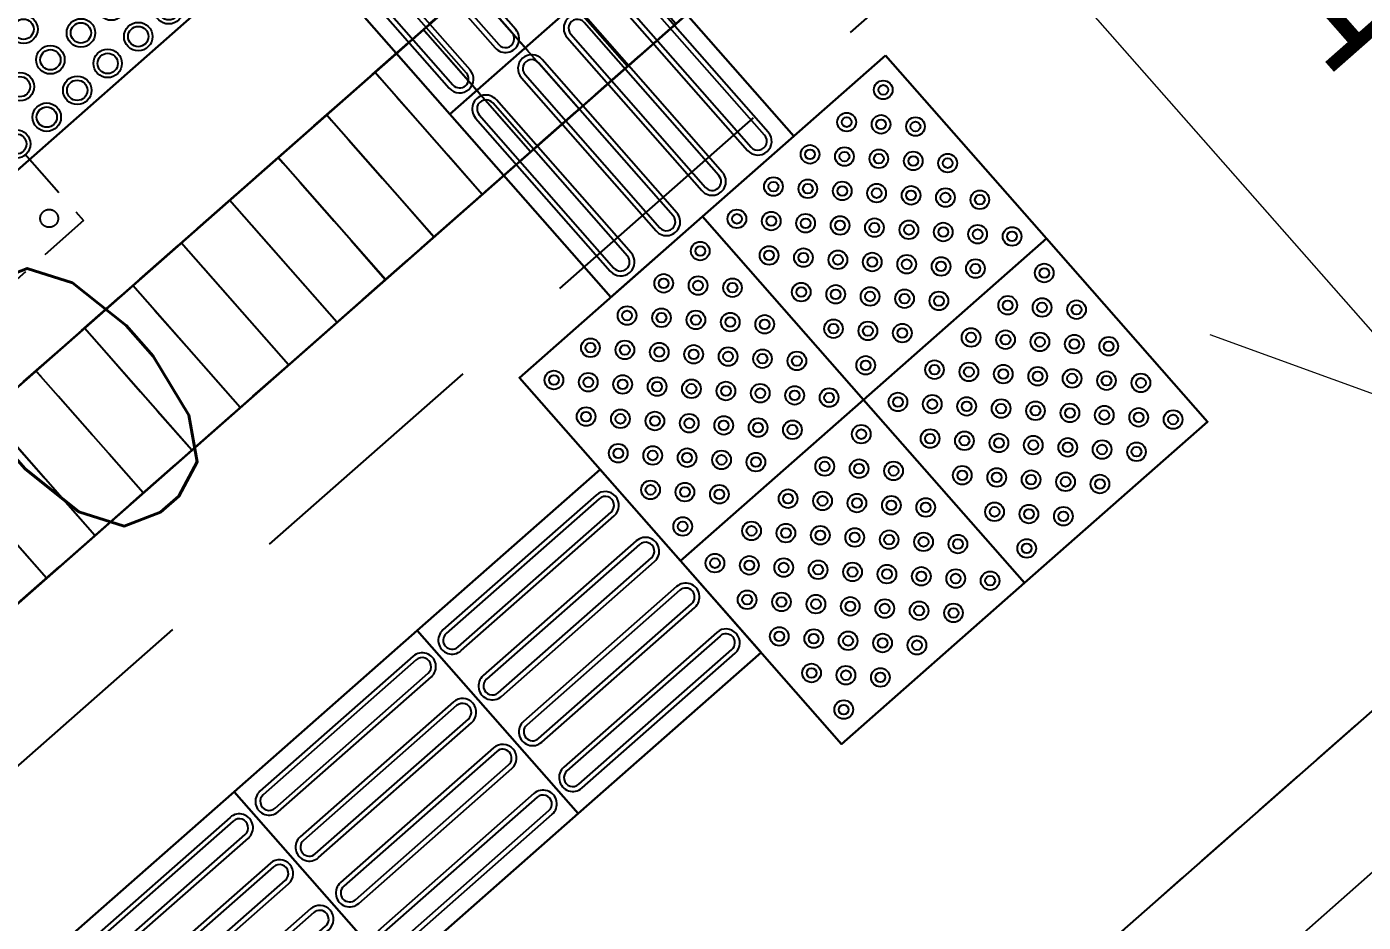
# Model space of a CAD drawing. Header units: millimetres. Extents: x 832728086 to 834530684, y 817551485 to 818349469.
# Drawn here: x 834329879 to 834331524, y 818002897 to 818003998 of the extents above; entities that cross this region are included whole.
import ezdxf

# ---------------------------------------------------------------- set-up
doc = ezdxf.new("R2010")
doc.units = ezdxf.units.MM
doc.header["$LTSCALE"] = 100
doc.linetypes.add('Grid Line', pattern=[22.225, 12.7, -3.175, 3.175, -3.175])
doc.linetypes.add('Hidden', pattern=[9.525, 6.35, -3.175])
for name, color, linetype in [('+C-160', 160, 'Hidden'), ('000-Tactile-l', 8, 'Continuous'), ('A-COLS', 3, 'Continuous'), ('DLN020__', 6, 'Continuous'), ('DLN240__', 1, 'Continuous'), ('DLN370__', 7, 'Continuous'), ('LEVEL', 7, 'Continuous'), ('STEEL', 6, 'Continuous')]:
    doc.layers.add(name, color=color, linetype=linetype)
doc.layers.add('000-helpline', color=30, linetype='Continuous', lineweight=30, plot=False)
doc.layers.add('I-WALL', color=7, linetype='Continuous', lineweight=9)
doc.styles.add('romans', font='romans.shx')
doc.styles.get("Standard").update_dxf_attribs({"font": 'swiss.ttf'})

# ---------------------------------------------------------------- blocks, each defined once
blk = doc.blocks.new('ELFIN')
at = {"layer": 'LEVEL', "style": 'romans'}
blk.add_attdef('ELFIN', (0.2542, 0.3469), '', height=0.5, dxfattribs=at)
blk = doc.blocks.new('tactile')
at = {"layer": '000-Tactile-l', "ltscale": 5e-05}
for radius, start, end in [(19.341, 262.79867, 352.51302), (19.516, 262.78632, 352.52562), (19.691, 262.7741, 352.53808)]:
    blk.add_arc((834323.3284, 818015.5097), radius, start, end, dxfattribs=at)
blk = doc.blocks.new('hazard warning tactile')
at = {"layer": '000-helpline', "ltscale": 0.015}
blk.add_lwpolyline([(0, 0), (225.2, 198.2), (423.4, -27), (198.2, -225.2)], close=True, dxfattribs=at)
at = {"layer": '000-Tactile-l', "ltscale": 0.015}
for centre, radius in [((223, 162.9), 17.5), ((223, 162.9), 12.5), ((185.4, 129.9), 17.5), ((185.4, 129.9), 12.5), ((256, 125.4), 17.5), ((256, 125.4), 12.5), ((147.9, 96.8), 17.5), ((147.9, 96.8), 12.5), ((218.5, 92.3), 17.5), ((218.5, 92.3), 12.5), ((289, 87.8), 17.5), ((289, 87.8), 12.5), ((110.4, 63.8), 17.5), ((110.4, 63.8), 12.5), ((180.9, 59.3), 17.5), ((180.9, 59.3), 12.5), ((251.5, 54.8), 17.5), ((251.5, 54.8), 12.5), ((322.1, 50.3), 17.5), ((322.1, 50.3), 12.5), ((72.8, 30.8), 17.5), ((72.8, 30.8), 12.5), ((143.4, 26.3), 17.5), ((143.4, 26.3), 12.5), ((214, 21.8), 17.5), ((214, 21.8), 12.5), ((284.5, 17.3), 17.5), ((284.5, 17.3), 12.5), ((355.1, 12.8), 17.5), ((355.1, 12.8), 12.5), ((35.3, -2.3), 17.5), ((35.3, -2.3), 12.5), ((105.9, -6.8), 17.5), ((105.9, -6.8), 12.5), ((176.4, -11.3), 17.5), ((176.4, -11.3), 12.5), ((247, -15.8), 17.5), ((247, -15.8), 12.5), ((317.6, -20.3), 17.5), ((317.6, -20.3), 12.5), ((388.1, -24.8), 17.5), ((388.1, -24.8), 12.5), ((68.3, -39.8), 17.5), ((68.3, -39.8), 12.5), ((138.9, -44.3), 17.5), ((138.9, -44.3), 12.5), ((209.5, -48.8), 17.5), ((209.5, -48.8), 12.5), ((280, -53.3), 17.5), ((280, -53.3), 12.5), ((350.6, -57.8), 17.5), ((350.6, -57.8), 12.5), ((101.4, -77.3), 17.5), ((101.4, -77.3), 12.5), ((171.9, -81.8), 17.5), ((171.9, -81.8), 12.5), ((242.5, -86.3), 17.5), ((242.5, -86.3), 12.5), ((313.1, -90.8), 17.5), ((313.1, -90.8), 12.5), ((134.4, -114.9), 17.5), ((134.4, -114.9), 12.5), ((205, -119.4), 17.5), ((205, -119.4), 12.5), ((275.5, -123.9), 17.5), ((275.5, -123.9), 12.5), ((167.4, -152.4), 17.5), ((167.4, -152.4), 12.5), ((238, -156.9), 17.5), ((238, -156.9), 12.5), ((200.4, -189.9), 17.5), ((200.4, -189.9), 12.5)]:
    blk.add_circle(centre, radius, dxfattribs=at)
blk = doc.blocks.new('directional tactile')
at = {"ltscale": 5}
for points in [[(54.5, 24.5), (54.5, 275.5, 1), (20.5, 275.5), (20.5, 24.5, 1)], [(48.5, 24.5), (48.5, 275.5, 1), (26.5, 275.5), (26.5, 24.5, 1)], [(129.5, 24.5), (129.5, 275.5, 1), (95.5, 275.5), (95.5, 24.5, 1)], [(123.5, 24.5), (123.5, 275.5, 1), (101.5, 275.5), (101.5, 24.5, 1)], [(204.5, 24.5), (204.5, 275.5, 1), (170.5, 275.5), (170.5, 24.5, 1)], [(198.5, 24.5), (198.5, 275.5, 1), (176.5, 275.5), (176.5, 24.5, 1)], [(279.5, 24.5), (279.5, 275.5, 1), (245.5, 275.5), (245.5, 24.5, 1)], [(273.5, 24.5), (273.5, 275.5, 1), (251.5, 275.5), (251.5, 24.5, 1)]]:
    blk.add_lwpolyline(points, format="xyb", close=True, dxfattribs=at)
at = {"layer": '000-helpline', "ltscale": 0.015}
blk.add_lwpolyline([(0, 300), (300, 300), (300, 0), (0, 0)], close=True, dxfattribs=at)
blk = doc.blocks.new('persional tile')
at = {"layer": '000-helpline', "ltscale": 0.015, "elevation": -0.3}
blk.add_lwpolyline([(834329552.2, 818004210.3), (834329777.4, 818004408.5), (834329975.6, 818004183.3), (834329750.4, 818003985.1)], close=True, dxfattribs=at)
at = {"layer": '000-Tactile-l', "ltscale": 0.015}
for centre, radius in [((834329774.7, 818004366.2, -0.3), 11.5), ((834329774.7, 818004366.2, -0.3), 6), ((834329729.6, 818004326.5, -0.3), 11.5), ((834329729.6, 818004326.5, -0.3), 6), ((834329772, 818004323.8, -0.3), 11.5), ((834329772, 818004323.8, -0.3), 6), ((834329814.3, 818004321.1, -0.3), 11.5), ((834329814.3, 818004321.1, -0.3), 6), ((834329684.6, 818004286.9, -0.3), 11.5), ((834329684.6, 818004286.9, -0.3), 6), ((834329726.9, 818004284.2, -0.3), 11.5), ((834329726.9, 818004284.2, -0.3), 6), ((834329769.3, 818004281.5, -0.3), 11.5), ((834329811.6, 818004278.8, -0.3), 11.5), ((834329769.3, 818004281.5, -0.3), 6), ((834329811.6, 818004278.8, -0.3), 6), ((834329854, 818004276.1, -0.3), 11.5), ((834329854, 818004276.1, -0.3), 6), ((834329639.6, 818004247.3, -0.3), 11.5), ((834329681.9, 818004244.6, -0.3), 11.5), ((834329639.6, 818004247.3, -0.3), 6), ((834329681.9, 818004244.6, -0.3), 6), ((834329724.2, 818004241.9, -0.3), 11.5), ((834329724.2, 818004241.9, -0.3), 6), ((834329766.6, 818004239.2, -0.3), 11.5), ((834329766.6, 818004239.2, -0.3), 6), ((834329808.9, 818004236.5, -0.3), 11.5), ((834329808.9, 818004236.5, -0.3), 6), ((834329851.3, 818004233.8, -0.3), 11.5), ((834329851.3, 818004233.8, -0.3), 6), ((834329893.6, 818004231.1, -0.3), 11.5), ((834329893.6, 818004231.1, -0.3), 6), ((834329594.5, 818004207.6, -0.3), 11.5), ((834329594.5, 818004207.6, -0.3), 6), ((834329636.9, 818004204.9, -0.3), 11.5), ((834329636.9, 818004204.9, -0.3), 6), ((834329679.2, 818004202.2, -0.3), 11.5), ((834329679.2, 818004202.2, -0.3), 6), ((834329721.5, 818004199.5, -0.3), 11.5), ((834329763.9, 818004196.8, -0.3), 11.5), ((834329721.5, 818004199.5, -0.3), 6), ((834329763.9, 818004196.8, -0.3), 6), ((834329806.2, 818004194.1, -0.3), 11.5), ((834329806.2, 818004194.1, -0.3), 6), ((834329848.6, 818004191.4, -0.3), 11.5), ((834329848.6, 818004191.4, -0.3), 6), ((834329890.9, 818004188.7, -0.3), 11.5), ((834329890.9, 818004188.7, -0.3), 6), ((834329933.2, 818004186, -0.3), 11.5), ((834329933.2, 818004186, -0.3), 6), ((834329634.2, 818004162.6, -0.3), 11.5), ((834329634.2, 818004162.6, -0.3), 6), ((834329676.5, 818004159.9, -0.3), 11.5), ((834329676.5, 818004159.9, -0.3), 6), ((834329718.8, 818004157.2, -0.3), 11.5), ((834329718.8, 818004157.2, -0.3), 6), ((834329761.2, 818004154.5, -0.3), 11.5), ((834329761.2, 818004154.5, -0.3), 6), ((834329803.5, 818004151.8, -0.3), 11.5), ((834329803.5, 818004151.8, -0.3), 6), ((834329845.9, 818004149.1, -0.3), 11.5), ((834329888.2, 818004146.4, -0.3), 11.5), ((834329845.9, 818004149.1, -0.3), 6), ((834329888.2, 818004146.4, -0.3), 6), ((834329673.8, 818004117.5, -0.3), 11.5), ((834329716.1, 818004114.8, -0.3), 11.5), ((834329673.8, 818004117.5, -0.3), 6), ((834329716.1, 818004114.8, -0.3), 6), ((834329758.5, 818004112.1, -0.3), 11.5), ((834329758.5, 818004112.1, -0.3), 6), ((834329800.8, 818004109.4, -0.3), 11.5), ((834329800.8, 818004109.4, -0.3), 6), ((834329843.2, 818004106.7, -0.3), 11.5), ((834329843.2, 818004106.7, -0.3), 6), ((834329713.4, 818004072.5, -0.3), 11.5), ((834329713.4, 818004072.5, -0.3), 6), ((834329755.8, 818004069.8, -0.3), 11.5), ((834329755.8, 818004069.8, -0.3), 6), ((834329798.1, 818004067.1, -0.3), 11.5), ((834329798.1, 818004067.1, -0.3), 6), ((834329753.1, 818004027.5, -0.3), 11.5), ((834329753.1, 818004027.5, -0.3), 6)]:
    blk.add_circle(centre, radius, dxfattribs=at)
blk = doc.blocks.new('A$C062A3D83')
at = {"layer": '+C-160', "ltscale": 0.1}
for p, q in [((4110.2, -3837.9, 0), (9027.1, 489.4, 0)), ((8877.3, 357.5, 0), (4110.2, -3837.9, 0)), ((4242.3, -3988, 0), (9159.3, 339.3, 0)), ((9159.3, 339.3, 0), (4242.3, -3988, 0)), ((7284.6, -1310.6), (7152.5, -1160.5)), ((7225, -1363), (7092.9, -1212.9)), ((7165.4, -1415.5), (7033.3, -1265.4)), ((6417.1, -1274.9, -0.3), (6615.3, -1500.1, -0.3)), ((6417.1, -1274.9, -0.3), (6615.3, -1500.1, -0.3)), ((7105.8, -1467.9), (6973.7, -1317.8)), ((7046.2, -1520.3), (6914.1, -1370.2)), ((6986.6, -1572.8), (6854.5, -1422.7)), ((6927.1, -1625.2), (6794.9, -1475.1)), ((6615.3, -1500.1, -0.3), (6390.1, -1698.3, -0.3)), ((6615.3, -1500.1, -0.3), (6390.1, -1698.3, -0.3)), ((6867.5, -1677.7), (6735.4, -1527.5)), ((6807.9, -1730.1), (6675.8, -1580)), ((8753.9, -1616.3, -0.1), (4997.6, -4922)), ((6748.3, -1782.5), (6616.2, -1632.4)), ((6688.7, -1835), (6556.6, -1684.9)), ((6629.1, -1887.4), (6497, -1737.3)), ((6569.5, -1939.9), (6437.4, -1789.7))]:
    blk.add_line(p, q, dxfattribs=at)
at = {"layer": '+C-160', "lineweight": 0, "ltscale": 0.1}
for p, q in [((8876.8, 357.6, -0.1), (4109.9, -3837.6)), ((8877.1, 357.3, -0.1), (4110.2, -3837.9)), ((9159.1, 339.5, -0.1), (4242, -3987.7)), ((9159.3, 339.2, -0.1), (4242.3, -3988))]:
    blk.add_line(p, q, dxfattribs=at)
at = {"layer": '+C-160', "ltscale": 0.1}
blk.add_circle((6572.9, -1497.4, -0.3), 11, dxfattribs=at)
blk.add_circle((6572.9, -1497.4, -0.3), 11, dxfattribs=at)
at = {"layer": '+C-160', "ltscale": 0.01}
for radius, end in [(17125.1, 358.44694), (22625.1, 358.75793), (22625.1, 358.75793), (22325.1, 358.75793), (23125.1, 358.75793), (23125.1, 358.44694)]:
    blk.add_arc((566.6, 8074.5), radius, 260.04071, end, dxfattribs=at)
at = {"layer": '+C-160', "ltscale": 4}
blk.add_open_spline([(-72340.3, -33621), (-20541.3, 11966), (31257.7, 57553)], degree=2, dxfattribs=at)

msp = doc.modelspace()

# ---------------------------------------------------------------- hatches: boundary and pattern name
at = {"layer": 'STEEL'}
h = msp.add_hatch(dxfattribs=at)
h.set_pattern_fill('LINE', color=256, scale=25, angle=90)
h.set_pattern_definition([(131.3502, (834261456.505, 817978850.03), (-59.58567, -52.439854), [])])
h.paths.add_polyline_path([(834332360.4366, 818005749.4719), (834332210.5545, 818005617.5644), (834332210.6089, 818005617.5026), (834327443.4682, 818001422.1713), (834327575.6105, 818001272.0223), (834332492.5886, 818005599.3314)])

# ---------------------------------------------------------------- linework, layer by layer
at = {"layer": 'A-COLS', "linetype": 'Hidden', "ltscale": 0.5}
msp.add_line((834327674.9334, 818001159.1582), (834332591.691, 818005486.9118), dxfattribs=at)
at = {"layer": 'DLN020__', "linetype": 'Grid Line'}
msp.add_line((834349425.0358, 818018703.2651), (834280087.1053, 817957680.6925), dxfattribs=at)
at = {"layer": 'DLN240__', "color": 1}
msp.add_line((834332087.1788, 818003643.7374, -0.1033), (834328330.9423, 818000338.0544), dxfattribs=at)
at = {"layer": 'DLN370__', "color": 8, "lineweight": 0}
for p, q in [((834332210.0993, 818005617.5868, -0.144), (834327443.2156, 818001422.458)), ((834332210.3635, 818005617.2866, -0.144), (834327443.4797, 818001422.1578)), ((834332492.3698, 818005599.5801, -0.1485), (834327575.3459, 818001272.3195)), ((834332492.6339, 818005599.2799, -0.1485), (834327575.6101, 818001272.0194))]:
    msp.add_line(p, q, dxfattribs=at)
at = {"layer": 'I-WALL', "color": 1}
for q in [(834330728.544, 818004539.1277), (834331334.9447, 818003619.397)]:
    msp.add_line((834331633.0817, 818003511.3314), q, dxfattribs=at)
at = {"layer": 'STEEL', "elevation": 0}
msp.add_lwpolyline([(834327443.4799, 818001422.158), (834327575.6103, 818001272.0196), (834332492.5886, 818005599.3314), (834331699.6348, 818006500.2219), (834331549.8048, 818006368.3616), (834332210.6089, 818005617.5026), (834327443.4682, 818001422.1713)], dxfattribs=at)
msp.add_lwpolyline([(834327443.4682, 818001422.1713), (834332360.4463, 818005749.4804), (834332492.5886, 818005599.3314), (834327575.6105, 818001272.0223)], close=True, dxfattribs=at)

# ---------------------------------------------------------------- block references
at = {"layer": '+C-160', "ltscale": 5}
msp.add_blockref('A$C062A3D83', (834323333.3128, 818005260.0327), dxfattribs=at)
for name, p, rotation in [('directional tactile', (834330399.433, 818003890.9024, -0.0703), 41.35060550061815), ('hazard warning tactile', (834329890.4319, 818004242.2112, -0.0703), 270.0000001004078), ('directional tactile', (834330597.6325, 818003665.6982, -0.0703), 41.35060550061815), ('persional tile', (16326723.6465, 1652333513.7379, 0.211), 270.0000001004078), ('persional tile', (16326498.4423, 1652333315.5384, 0.211), 270.0000001004078), ('persional tile', (16326921.846, 1652333288.5336, 0.211), 270.0000001004078), ('persional tile', (16326696.6417, 1652333090.3341, 0.211), 270.0000001004078), ('directional tactile', (834330358.9258, 818003255.7968, -0.0703), 311.3506054927951), ('directional tactile', (834330133.7215, 818003057.5973, -0.0703), 311.3506054927951), ('directional tactile', (834329908.5172, 818002859.3978, -0.0703), 311.3506054927951)]:
    msp.add_blockref(name, p, dxfattribs=dict(rotation=rotation))
at = {"layer": '000-Tactile-l', "xscale": 1000, "yscale": 1000, "zscale": 1000}
msp.add_blockref('tactile', (-56.4905, -49.2817, -0.0703), dxfattribs=at)
at = {"layer": 'LEVEL'}
ref = msp.add_blockref('ELFIN', (834327242.2258, 818002710.3168, -0.0351), dxfattribs=dict(at, xscale=-700.0000000000001, yscale=700.0000000000001, zscale=700.0000000000001, rotation=41.35019554188914))
ref.add_attrib('ELFIN', '+10.60', (834328860.7699, 818002360.8419, -0.0351), dxfattribs={"height": 350, "rotation": 41.3501921, "style": 'romans'})

# ---------------------------------------------------------------- texts
at = {"layer": 'I-WALL', "color": 1, "ltscale": 0.01}
msp.add_text('1:80 FALL ', height=150, rotation=41.3501945, dxfattribs=at).set_placement((834331475.4469, 818003932.2891))

doc.saveas('drawing.dxf')
